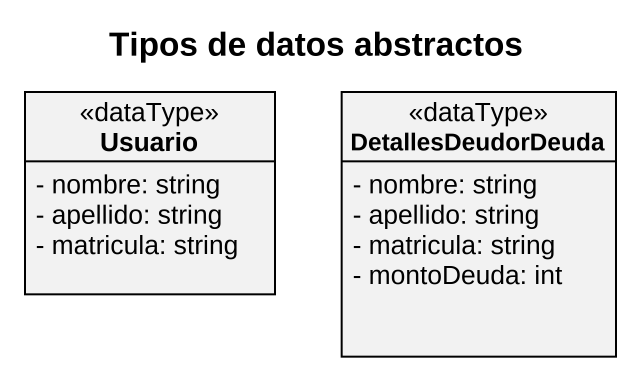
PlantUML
@startuml
title Tipos de datos abstractos
hide circle
hide empty members
skinparam classAttributeIconSize 0
class Usuario <<dataType>> {
  - nombre: string
  - apellido: string
  - matricula: string
}
class DetallesDeudorDeuda <<dataType>> {
  - nombre: string
  - apellido: string
  - matricula: string
  - montoDeuda: int
}
@enduml
